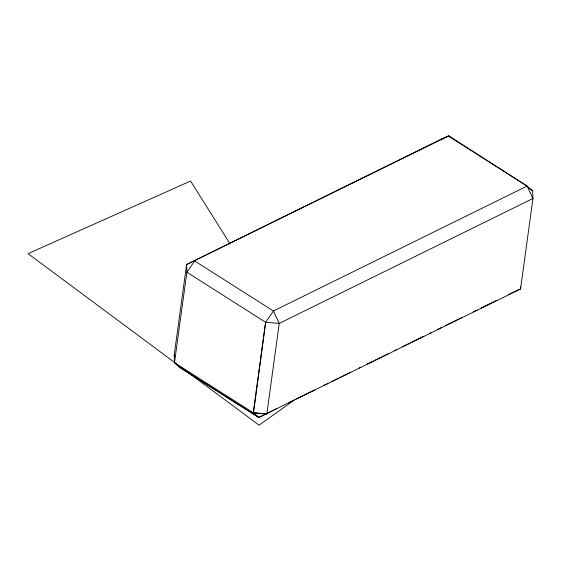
<?xml version="1.0" encoding="UTF-8"?>
<svg xmlns="http://www.w3.org/2000/svg" width="561" height="561" viewBox="0 0 561 561"><rect width="100%" height="100%" fill="white"/><g stroke="black" fill="none" stroke-linecap="round" stroke-linejoin="round"><path stroke-width="0.84" d="M449.95 136.926L448.814 135.839L186.603 264.533L186.876 272.232L265.619 322.273L279.245 323.402L532.95 198.496L527.095 186.091L273.389 311.004L265.619 322.273L253.551 412.924L258.803 417.461L520.552 288.978L532.95 198.496L532.677 190.789L527.095 186.091L448.814 135.839L440.308 139.619L186.603 264.533L174.205 355.022L174.478 362.722L179.815 367.546L258.803 417.461L276.875 408.562M174.478 362.722L186.876 272.232L194.646 260.963L273.389 311.004L279.245 323.402L266.847 413.892L253.551 412.924L174.478 362.722L180.06 367.42L258.803 417.461L253.221 412.763L265.619 322.273M294.707 399.713L259.077 425.161L181.133 367.294M288.656 402.763L292.583 400.827M296.51 398.899L302.793 395.807M304.364 395.028L314.574 390M323.999 385.365L327.926 383.429M331.853 381.494L338.136 378.402M339.707 377.63L350.709 372.216M359.349 367.96L360.919 367.189M367.203 364.089L373.486 360.996M375.057 360.225L388.408 353.647M394.692 350.555L396.262 349.784M402.546 346.691L408.829 343.598M410.4 342.82L423.758 336.249M430.042 333.157L431.612 332.378M437.896 329.286L441.823 327.351M445.75 325.422L461.458 317.687M473.239 311.888L477.166 309.953M481.093 308.017L496.801 300.282M508.589 294.483L512.516 292.547M513.245 292.225L520.552 288.978L520.461 286.412M442.012 139.759L440.308 139.619L448.351 136.05L527.095 186.091M253.221 412.763L266.847 413.892M529.002 188.454L532.677 190.789M176.217 363.647L28.05 253.649L190.6 181.028L230.066 243.93M174.941 356.572L174.205 355.022L174.906 356.586M179.113 365.982L179.815 367.546"/></g></svg>
